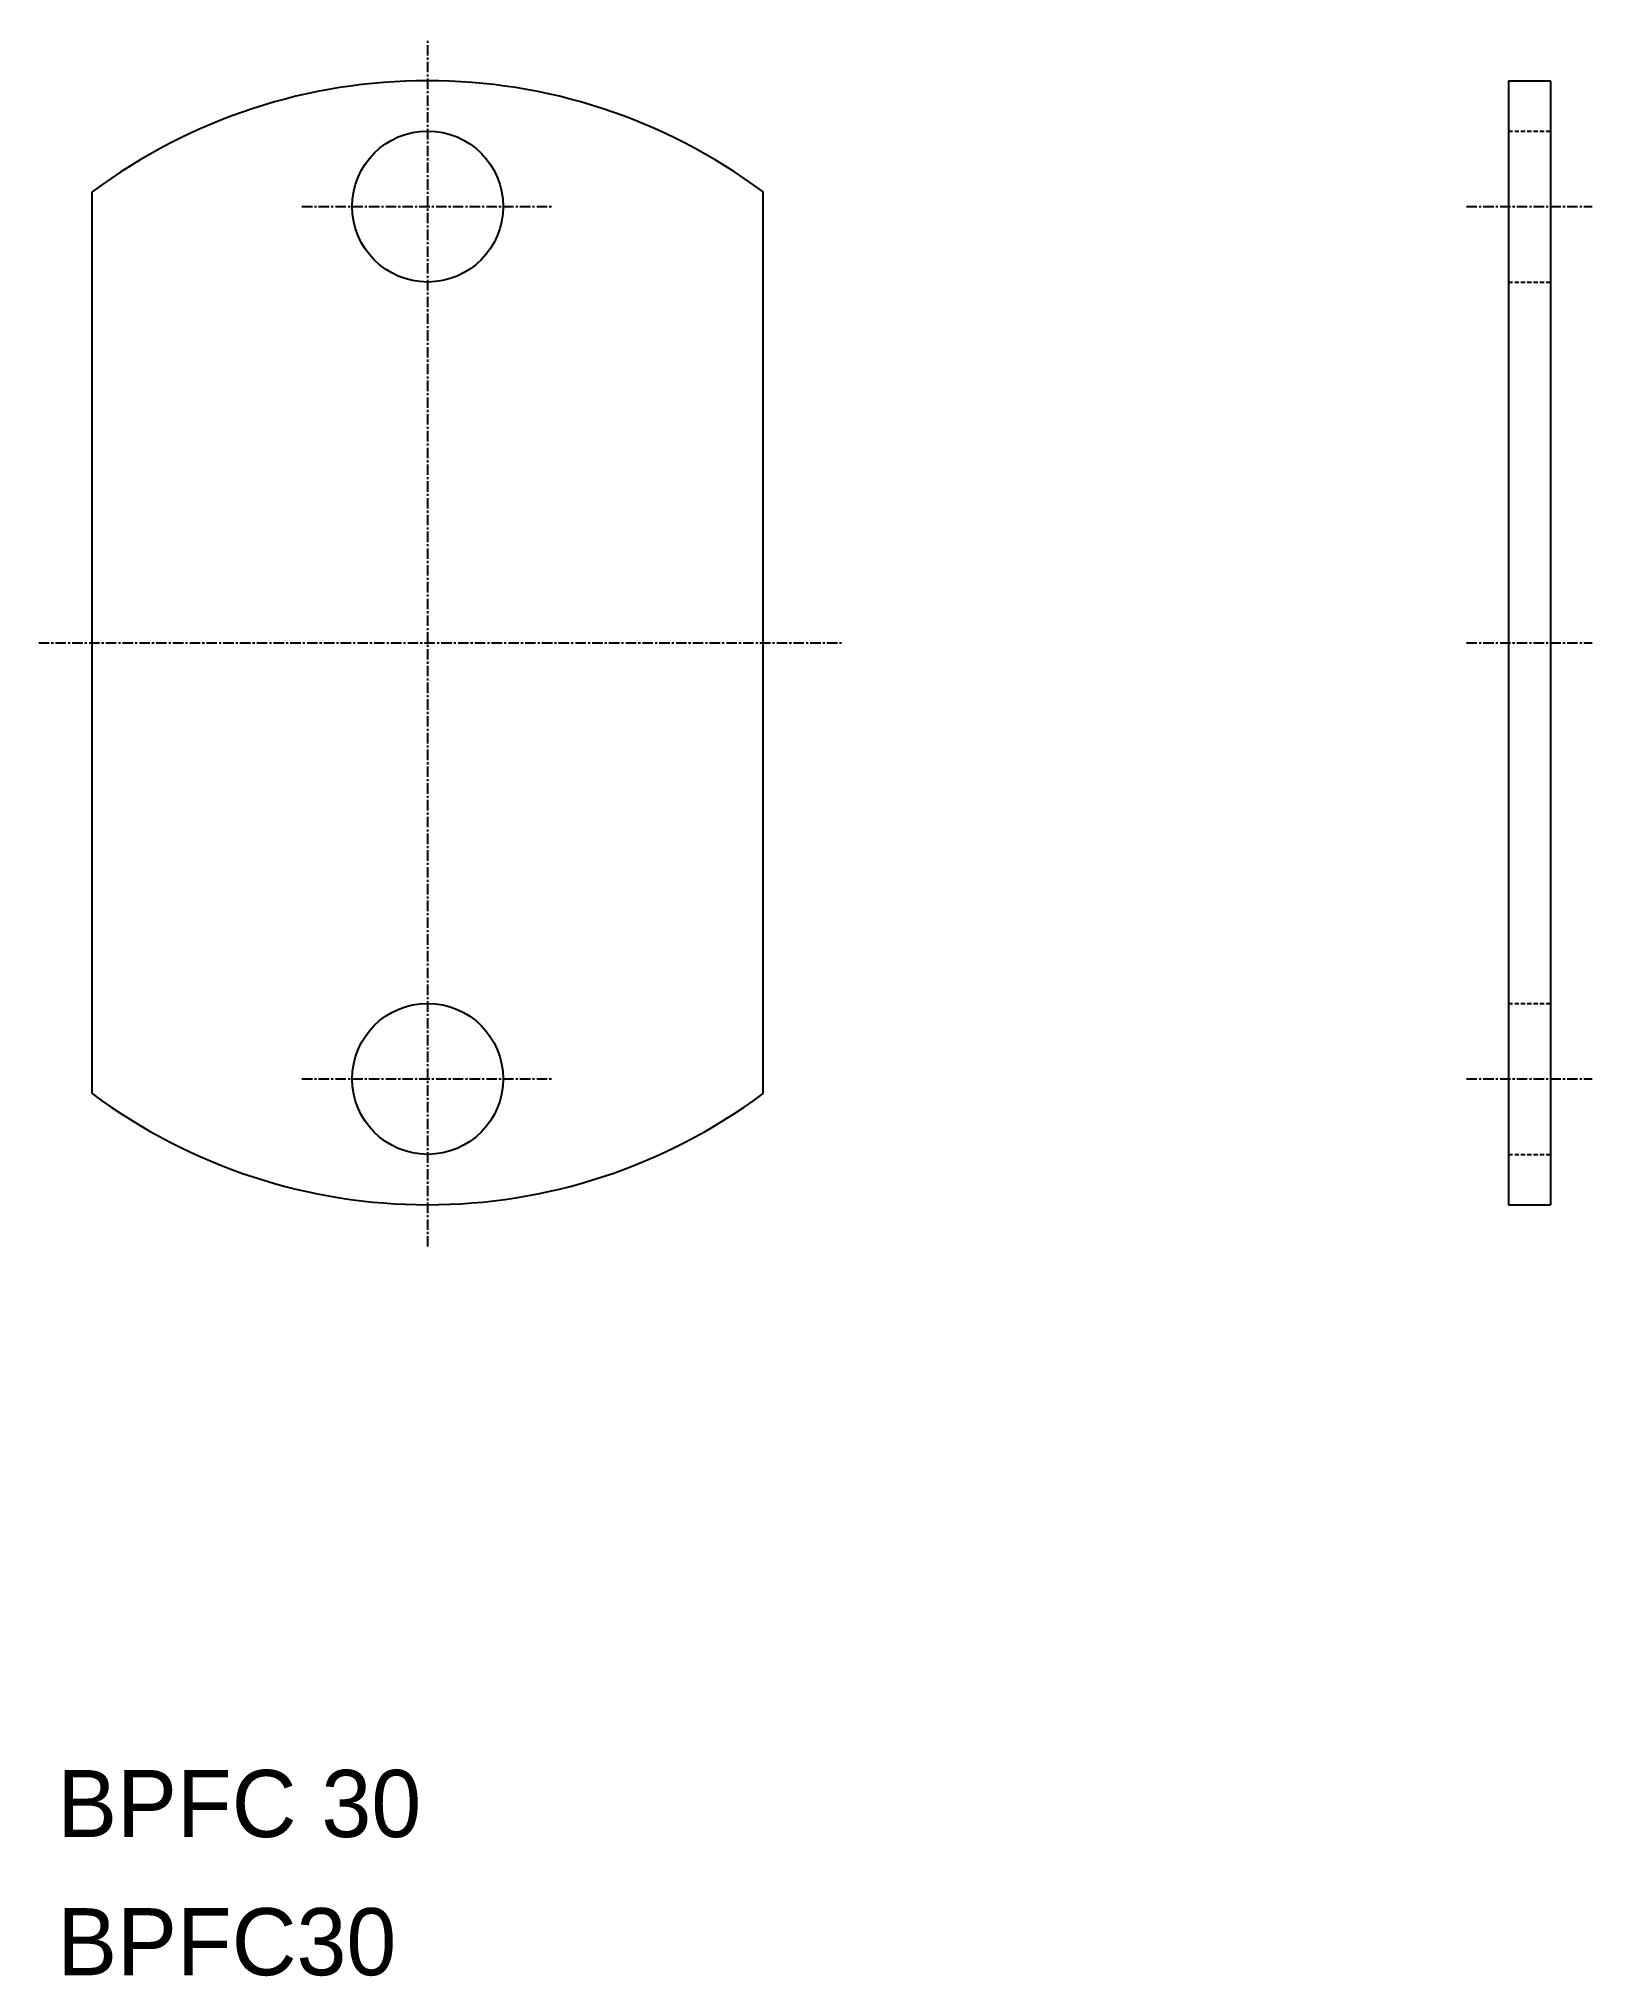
# Model space of a CAD drawing. Extents: x 306 to 491, y 161 to 392.
import ezdxf

# ---------------------------------------------------------------- set-up
doc = ezdxf.new("R2010")
doc.units = 0
doc.linetypes.add('CENTER', pattern=[2, 1.25, -0.25, 0.25, -0.25])
doc.linetypes.add('DASHED', pattern=[0.75, 0.5, -0.25])
doc.layers.get('0').update_dxf_attribs({"linetype": 'CONTINUOUS'})
doc.layers.add('CENTER', color=1, linetype='CENTER')

msp = doc.modelspace()

# ---------------------------------------------------------------- linework, layer by layer
at = {"color": 7, "linetype": 'CONTINUOUS'}
for p, q in [((480.93, 386.56), (480.93, 252.56)), ((480.93, 386.56), (485.93, 386.56)), ((485.93, 386.56), (485.93, 252.56)), ((312.05, 265.81), (312.05, 373.31)), ((392.05, 265.81), (392.05, 373.31)), ((480.93, 355.06), (480.93, 355.06)), ((480.93, 252.56), (485.93, 252.56))]:
    msp.add_line(p, q, dxfattribs=at)
at = {"color": 3, "linetype": 'DASHED'}
for p, q in [((480.93, 380.56), (485.93, 380.56)), ((480.93, 362.56), (485.93, 362.56)), ((480.93, 276.56), (485.93, 276.56)), ((480.93, 258.56), (485.93, 258.56))]:
    msp.add_line(p, q, dxfattribs=at)
msp.add_line((480.93, 319.56), (480.93, 319.56))
at = {"color": 7, "linetype": 'CONTINUOUS'}
for centre in [(352.05, 371.56), (352.05, 267.56)]:
    msp.add_circle(centre, 9, dxfattribs=at)
for start, end in [(53.3436, 126.6564), (233.3436, 306.6564)]:
    msp.add_arc((352.05, 319.56), 67, start, end, dxfattribs=at)
at = {"layer": 'CENTER', "color": 1, "linetype": 'CENTER'}
for p, q in [((352.05, 247.56), (352.05, 391.56)), ((337.05, 371.56), (367.05, 371.56)), ((475.93, 371.56), (490.93, 371.56)), ((305.67, 319.56), (401.64, 319.56)), ((475.93, 319.56), (490.93, 319.56)), ((337.05, 267.56), (367.05, 267.56)), ((475.93, 267.56), (490.93, 267.56))]:
    msp.add_line(p, q, dxfattribs=at)

# ---------------------------------------------------------------- texts
at = {"color": 7, "linetype": 'CONTINUOUS'}
for s, p in [('BPFC 30', (307.88, 177.17)), ('BPFC30', (307.88, 160.7))]:
    msp.add_text(s, height=8, dxfattribs=at).set_placement(p)

doc.saveas('drawing.dxf')
